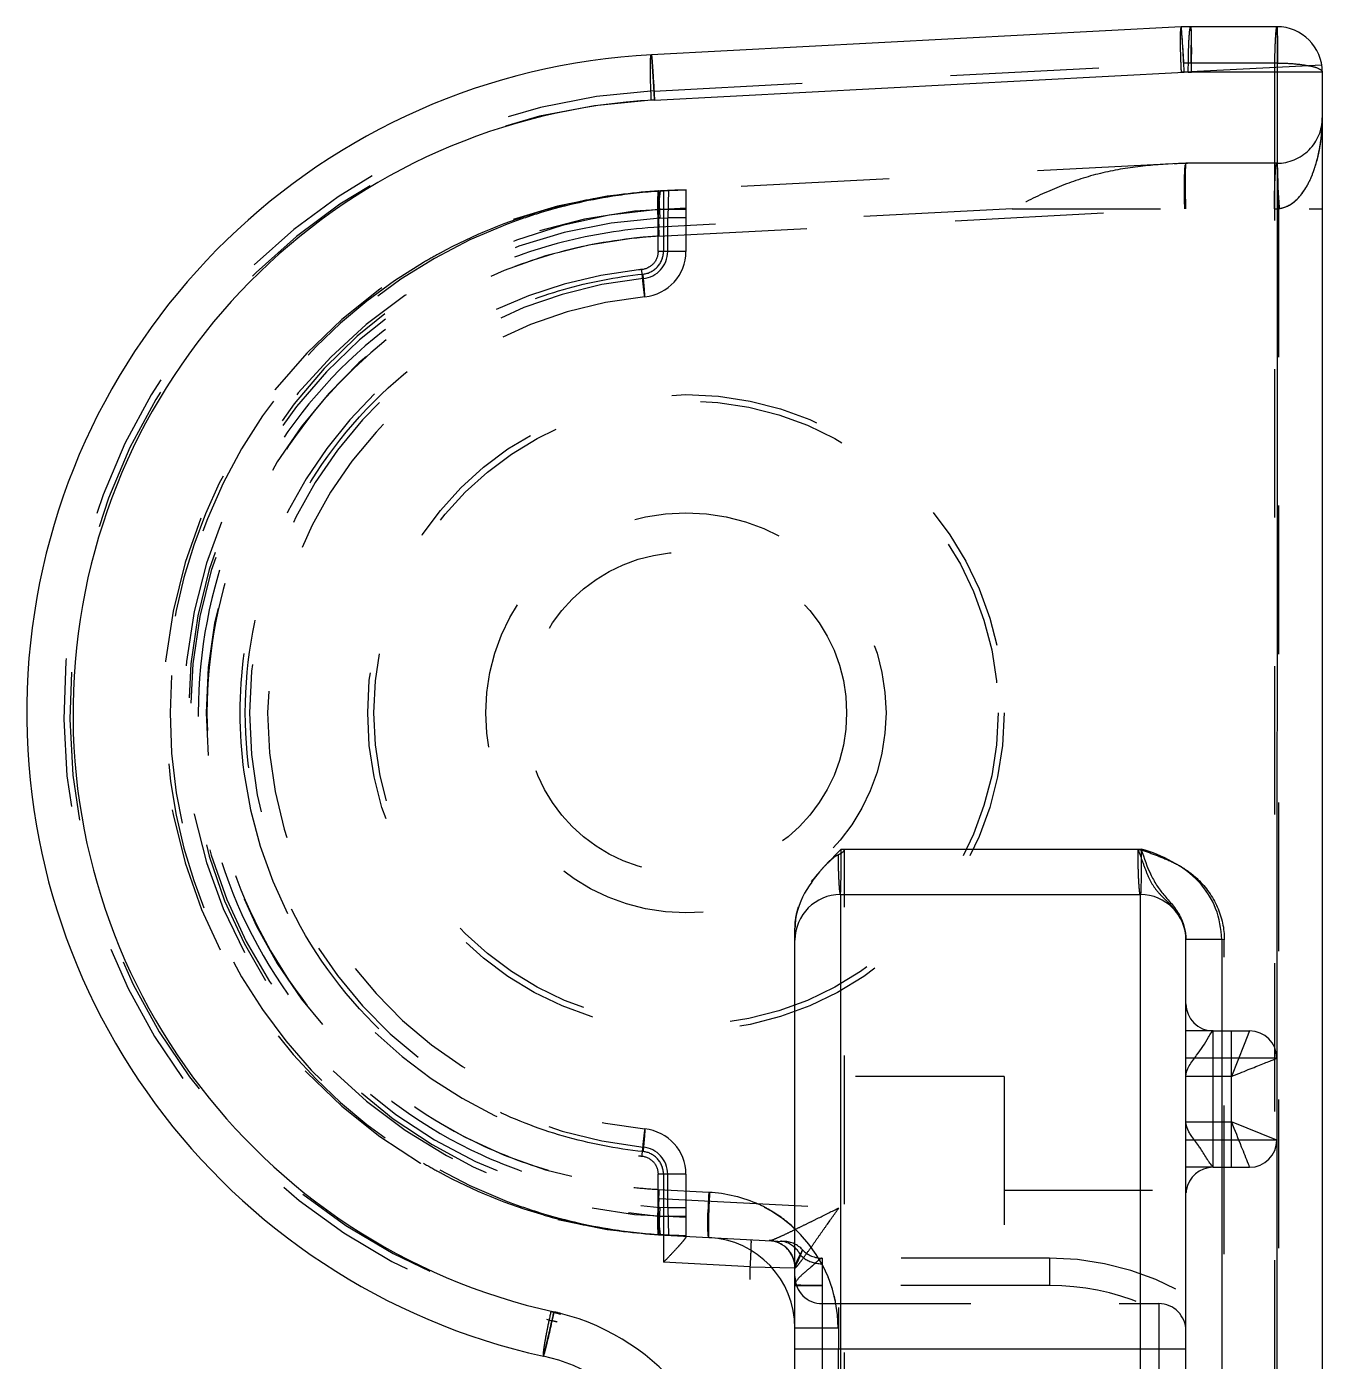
# Model space of a CAD drawing. Header units: millimetres. Extents: x 564 to 2602, y -1989 to 1042.
# Drawn here: x 924.26 to 938.51, y 131.61 to 146.3 of the extents above; entities that cross this region are included whole.
import ezdxf

# ---------------------------------------------------------------- set-up
doc = ezdxf.new("R2010")
doc.units = ezdxf.units.MM
doc.header["$LTSCALE"] = 16.335
doc.linetypes.add('HIDDEN', pattern=[0.2, 0.1, -0.1])
doc.layers.get('0').update_dxf_attribs({"linetype": 'CONTINUOUS'})
doc.layers.add('DEFAULT_2', color=8, linetype='HIDDEN')

msp = doc.modelspace()

# ---------------------------------------------------------------- linework, layer by layer
at = {"color": 7, "linetype": 'Continuous'}
for p, q in [((936.953, 146.293), (931.126, 145.988)), ((938.006, 146.296), (937.058, 146.296)), ((931.162, 145.489), (936.988, 145.794)), ((938.506, 145.796), (937.067, 145.796)), ((938.006, 124.548), (938.014, 145.796)), ((938.506, 145.796), (938.506, 125.989)), ((933.214, 137.248), (936.514, 137.248)), ((933.206, 136.748), (933.206, 127.307)), ((933.206, 136.748), (936.506, 136.748)), ((936.506, 127.422), (936.506, 136.748)), ((937.399, 136.255), (937.006, 136.255)), ((937.399, 136.255), (937.399, 135.248)), ((932.706, 126.79), (932.706, 136.248)), ((937.006, 126.748), (937.006, 136.248)), ((937.306, 135.248), (937.706, 135.248)), ((937.506, 133.748), (937.506, 135.248)), ((937.706, 135.248), (937.647, 135.1)), ((937.647, 135.1), (937.506, 134.748)), ((937.506, 134.748), (937.006, 134.748)), ((937.006, 134.248), (937.506, 134.248)), ((938.006, 134.048), (937.506, 134.248)), ((937.306, 133.748), (937.706, 133.748)), ((937.399, 133.748), (937.399, 131.158)), ((937.006, 131.748), (932.706, 131.748))]:
    msp.add_line(p, q, dxfattribs=at)
for centre, radius, start, end in [((937.058, 144.296), 2, 90, 93), ((938.006, 145.796), 0.5, 0, 90), ((931.506, 138.748), 7.25, 92.9988, 257.5142), ((910.865, 145.801), 26.202, 359.9899, 0.4207), ((937.067, 144.295), 1.501, 90.0008, 92.9992), ((931.515, 138.748), 6.75, 92.9915, 257.5116), ((934.157, 135.983), 1.557, 141.0667, 144.5037), ((933.206, 136.248), 0.5, 90, 180), ((936.506, 136.248), 0.5, 0, 90), ((937.306, 135.548), 0.3, 180, 270), ((937.706, 134.948), 0.3, 0, 90), ((937.706, 134.048), 0.3, 270, 0), ((937.306, 133.448), 0.3, 90, 171.2053), ((929.525, 129.76), 2.456, 75.7655, 77.5304), ((929.514, 129.717), 2.5, 0.0058, 75.776), ((929.506, 129.717), 2, 0, 77.5092)]:
    msp.add_arc(centre, radius, start, end, dxfattribs=at)
for points, knots in [([(936.988, 145.794), (936.985, 145.853), (936.979, 145.964), (936.97, 146.112), (936.961, 146.218), (936.958, 146.273), (936.955, 146.29)], [0, 0, 0, 0, 0.358118, 0.669476, 0.893186, 1, 1, 1, 1]), ([(937.058, 146.296), (937.06, 146.296), (937.058, 146.285), (937.062, 146.273), (937.062, 146.245), (937.063, 146.211), (937.064, 146.166), (937.065, 146.093), (937.066, 146.034), (937.066, 145.993)], [0, 0, 0, 0, 0.018042, 0.070218, 0.155793, 0.2731, 0.419392, 0.59176, 1, 1, 1, 1]), ([(938.014, 145.796), (938.014, 145.86), (938.014, 145.952), (938.013, 146.07), (938.012, 146.145), (938.011, 146.206), (938.01, 146.248), (938.008, 146.273), (938.008, 146.285), (938.006, 146.291), (938.007, 146.296), (938.006, 146.296)], [0, 0, 0, 0, 0.38246, 0.555321, 0.706715, 0.830952, 0.923437, 0.956488, 0.980349, 0.994864, 1, 1, 1, 1]), ([(931.126, 145.988), (931.127, 145.988), (931.127, 145.983), (931.129, 145.977), (931.13, 145.965), (931.133, 145.94), (931.136, 145.898), (931.14, 145.837), (931.145, 145.763), (931.153, 145.645), (931.158, 145.552), (931.161, 145.489)], [0, 0, 0, 0, 0.005134, 0.019645, 0.043501, 0.076545, 0.168984, 0.293182, 0.444572, 0.617484, 1, 1, 1, 1]), ([(933.206, 136.748), (933.207, 136.748), (933.206, 136.753), (933.208, 136.759), (933.208, 136.772), (933.21, 136.796), (933.211, 136.838), (933.212, 136.899), (933.213, 136.974), (933.214, 137.091), (933.214, 137.184), (933.214, 137.248)], [0, 0, 0, 0, 0.005302, 0.020197, 0.044455, 0.077718, 0.169775, 0.293369, 0.444814, 0.617753, 1, 1, 1, 1]), ([(936.514, 137.248), (936.514, 137.184), (936.514, 137.091), (936.513, 136.974), (936.512, 136.899), (936.511, 136.838), (936.51, 136.796), (936.508, 136.772), (936.508, 136.759), (936.506, 136.753), (936.507, 136.748), (936.506, 136.748)], [0, 0, 0, 0, 0.382424, 0.555428, 0.706887, 0.83043, 0.922401, 0.95562, 0.97984, 0.994708, 1, 1, 1, 1]), ([(937.147, 136.888), (937.064, 136.978), (936.862, 137.123), (936.633, 137.217), (936.514, 137.248)], [0, 0, 0, 0, 0.500021, 1, 1, 1, 1]), ([(936.514, 137.248), (936.544, 137.15), (936.594, 137.008), (936.688, 136.838), (936.744, 136.767), (936.773, 136.733)], [0, 0, 0, 0, 0.530906, 0.769084, 1, 1, 1, 1]), ([(937.399, 136.255), (937.395, 136.37), (937.355, 136.603), (937.226, 136.804), (937.147, 136.888)], [0, 0, 0, 0, 0.500194, 1, 1, 1, 1]), ([(936.773, 136.733), (936.805, 136.695), (936.874, 136.621), (936.93, 136.534), (936.952, 136.487)], [0, 0, 0, 0, 0.484277, 1, 1, 1, 1]), ([(937.255, 135.18), (937.265, 135.197), (937.278, 135.219), (937.297, 135.248), (937.306, 135.248)], [0, 0, 0, 0, 0.688061, 1, 1, 1, 1]), ([(937.006, 134.748), (937.006, 134.788), (937.041, 134.874), (937.145, 135.005), (937.215, 135.111), (937.255, 135.18)], [0, 0, 0, 0, 0.241853, 0.524809, 1, 1, 1, 1]), ([(937.506, 134.748), (937.567, 134.773), (937.658, 134.809), (937.773, 134.855), (937.848, 134.885), (937.904, 134.907), (937.941, 134.922), (937.964, 134.931), (937.981, 134.937), (937.994, 134.944), (938, 134.945), (938.006, 134.949), (938.006, 134.948)], [0, 0, 0, 0, 0.370613, 0.541221, 0.693473, 0.821291, 0.87411, 0.918503, 0.953725, 0.97929, 0.994834, 1, 1, 1, 1]), ([(937.063, 134.099), (937.054, 134.112), (937.027, 134.158), (937.006, 134.21), (937.006, 134.248)], [0, 0, 0, 0, 0.288348, 1, 1, 1, 1]), ([(937.506, 134.248), (937.543, 134.157), (937.602, 134.003), (937.666, 133.85), (937.69, 133.787)], [0, 0, 0, 0, 0.591632, 1, 1, 1, 1]), ([(937.169, 133.951), (937.161, 133.964), (937.125, 134.014), (937.087, 134.062), (937.063, 134.099)], [0, 0, 0, 0, 0.255873, 1, 1, 1, 1]), ([(937.262, 133.804), (937.255, 133.814), (937.224, 133.863), (937.195, 133.914), (937.169, 133.951)], [0, 0, 0, 0, 0.219236, 1, 1, 1, 1]), ([(937.306, 133.748), (937.307, 133.748), (937.298, 133.757), (937.294, 133.764), (937.277, 133.783), (937.267, 133.796), (937.262, 133.804)], [0, 0, 0, 0, 0.065852, 0.272742, 0.593204, 1, 1, 1, 1]), ([(937.69, 133.787), (937.692, 133.781), (937.696, 133.772), (937.7, 133.759), (937.704, 133.753), (937.705, 133.748), (937.706, 133.748)], [0, 0, 0, 0, 0.428276, 0.739125, 0.930173, 1, 1, 1, 1]), ([(930.055, 132.158), (930.042, 132.097), (930.021, 132.007), (929.995, 131.892), (929.977, 131.816), (929.962, 131.755), (929.952, 131.714), (929.945, 131.691), (929.942, 131.679), (929.94, 131.674), (929.939, 131.669), (929.938, 131.669)], [0, 0, 0, 0, 0.370469, 0.549409, 0.707337, 0.833565, 0.925096, 0.957518, 0.98087, 0.995036, 1, 1, 1, 1])]:
    msp.add_open_spline(points, degree=3, knots=knots, dxfattribs=at)
for points in [[(933.214, 137.248), (933.122, 137.155), (933.028, 137.063), (932.946, 136.961)], [(932.89, 136.886), (932.815, 136.781), (932.753, 136.662), (932.724, 136.537)], [(932.724, 136.537), (932.712, 136.484), (932.706, 136.43), (932.706, 136.377)], [(936.952, 136.487), (936.986, 136.415), (937.006, 136.334), (937.006, 136.255)]]:
    msp.add_open_spline(points, degree=3, dxfattribs=at)
at = {"layer": 'DEFAULT_2', "color": 8, "linetype": 'HIDDEN'}
for p, q in [((931.155, 145.588), (936.981, 145.894)), ((938.5, 145.873), (936.988, 145.794)), ((937.032, 145.796), (937.067, 145.796)), ((938.014, 145.896), (937.065, 145.896)), ((937.98, 145.796), (937.98, 126.279)), ((938.014, 145.796), (938.014, 145.896)), ((931.162, 145.489), (931.126, 145.489)), ((937.006, 144.794), (931.205, 144.49)), ((938.006, 144.794), (937.006, 144.794)), ((931.205, 144.49), (931.22, 144.19)), ((931.26, 144.493), (931.26, 143.823)), ((931.316, 144.496), (931.306, 144.195)), ((931.506, 144.506), (931.506, 143.823)), ((931.506, 144.285), (931.2, 144.285)), ((931.2, 143.823), (931.2, 144.283)), ((931.205, 143.991), (937.001, 144.294)), ((935.094, 144.294), (931.215, 144.091)), ((931.221, 144.19), (931.306, 144.195)), ((931.306, 143.823), (931.306, 144.195)), ((931.506, 144.195), (931.306, 144.195)), ((935.094, 144.294), (938.506, 144.294)), ((938.023, 144.294), (938.023, 125.979)), ((931.506, 143.823), (931.2, 143.823)), ((931.055, 143.326), (931.035, 143.525)), ((933.25, 126.809), (933.25, 137.248)), ((932.888, 136.888), (932.904, 136.91)), ((932.706, 136.248), (932.706, 136.38)), ((937.427, 136.249), (937.399, 136.255)), ((937.427, 126.26), (937.427, 136.249)), ((937.306, 135.248), (937.006, 135.248)), ((937.306, 133.748), (937.306, 135.248)), ((937.399, 135.248), (937.399, 133.748)), ((938.006, 134.948), (937.006, 134.948)), ((935.006, 134.748), (932.706, 134.748)), ((935.006, 134.748), (935.006, 128.748)), ((931.055, 134.17), (931.035, 133.971)), ((938.006, 134.048), (937.006, 134.048)), ((931.2, 133.211), (931.2, 133.672)), ((931.506, 133.672), (931.2, 133.672)), ((931.26, 133.672), (931.26, 132.703)), ((931.306, 133.301), (931.306, 133.672)), ((931.506, 133.672), (931.506, 132.99)), ((937.306, 133.748), (937.006, 133.748)), ((931.205, 133.505), (931.758, 133.476)), ((935.006, 133.498), (937.006, 133.498)), ((931.215, 133.405), (933.188, 133.302)), ((931.2, 133.211), (931.506, 133.211)), ((931.22, 133.305), (931.205, 133.006)), ((931.306, 133.301), (931.221, 133.305)), ((931.306, 133.301), (931.316, 133)), ((931.506, 133.301), (931.306, 133.301)), ((933.18, 127.307), (933.188, 133.302)), ((931.205, 133.006), (932.587, 132.933)), ((933.006, 132.748), (933.006, 127.307)), ((935.506, 132.748), (933.006, 132.748)), ((935.506, 132.748), (935.506, 132.448)), ((932.214, 132.653), (931.26, 132.703)), ((932.21, 129.248), (932.214, 132.653)), ((932.214, 132.653), (932.706, 132.642)), ((932.708, 132.642), (932.706, 132.642)), ((932.726, 132.694), (932.734, 132.709)), ((935.505, 132.448), (932.706, 132.448)), ((933.006, 132.248), (936.706, 132.248)), ((936.706, 132.248), (936.706, 131.058)), ((933.18, 131.978), (932.706, 131.978))]:
    msp.add_line(p, q, dxfattribs=at)
for radius in [3.5, 3.433, 2.201, 1.768]:
    msp.add_circle((931.506, 138.748), radius, dxfattribs=at)
for centre, radius, start, end in [((917.185, 145.903), 19.88, 359.9794, 0.5457), ((937.032, 144.295), 1.501, 90.0008, 92.9992), ((937.065, 144.296), 1.6, 89.9986, 92.9988), ((931.513, 138.748), 6.85, 92.9919, 257.5117), ((931.479, 138.748), 6.75, 92.9991, 257.514), ((938.006, 145.294), 0.5, 269.9999, 0), ((936.476, 145.293), 2.029, 355.4548, 0.0338), ((937.137, 139.794), 5, 90.0002, 93), ((931.506, 138.748), 5.75, 93, 267.0029), ((931.542, 138.72), 5.778, 93.3162, 101.011), ((931.581, 138.759), 5.739, 93.5663, 98.8196), ((931.538, 138.764), 5.733, 92.1973, 93.309), ((931.585, 138.598), 5.9, 92.5348, 93.5052), ((931.538, 138.784), 5.714, 91.2314, 92.1972), ((931.581, 138.732), 5.766, 90.763, 92.5498), ((931.537, 138.799), 5.699, 90.7275, 91.2312), ((931.537, 138.809), 5.688, 90.3186, 90.7275), ((931.586, 138.725), 5.773, 98.8148, 107.3692), ((931.534, 138.756), 5.742, 101.0085, 106.0914), ((948.066, 142.566), 16.953, 173.8254, 174.1809), ((931.534, 138.748), 5.55, 90.3021, 269.7072), ((931.585, 138.748), 5.55, 93.9724, 266.0283), ((931.506, 138.748), 5.45, 92.9992, 267.0008), ((931.543, 138.736), 5.763, 106.119, 118.3999), ((931.573, 138.771), 5.725, 107.3827, 110.7907), ((937.98, 145.293), 1, 269.9993, 273.0007), ((931.582, 138.748), 5.75, 110.7938, 249.2062), ((931.479, 138.748), 5.25, 95.9771, 264.0226), ((931.48, 138.778), 5.22, 93.0196, 96.0158), ((931.529, 138.765), 5.73, 118.4136, 120.5031), ((931.006, 143.823), 0.3, 275.5794, 0.0034), ((931.006, 143.823), 0.5, 275.6263, 0), ((931.539, 138.748), 5.75, 120.4995, 239.5004), ((931.5, 138.748), 4.9, 96.0306, 172.3543), ((931.498, 138.78), 4.868, 95.6436, 96.0463), ((931.506, 138.748), 4.8, 95.6292, 264.3708), ((931.506, 138.748), 4.6, 95.6263, 264.3738), ((931.523, 138.748), 4.922, 172.3861, 187.6163), ((931.5, 138.747), 4.899, 187.6475, 263.9706), ((931.006, 133.672), 0.5, 359.9969, 84.3737), ((931.006, 133.672), 0.3, 359.9966, 84.4207), ((931.529, 138.73), 5.73, 239.4969, 241.5864), ((931.495, 138.7), 4.852, 263.97, 264.3692), ((931.543, 138.76), 5.763, 241.6001, 253.881), ((931.479, 138.718), 5.22, 263.991, 266.9878), ((940.71, 133.01), 8.964, 177.0219, 178.2413), ((931.682, 131.977), 1.498, 0.0466, 87.0077), ((937.306, 133.448), 0.3, 171.2053, 175.3934), ((931.573, 138.725), 5.725, 249.2093, 252.6173), ((931.686, 131.99), 1.487, 59.1792, 65.329), ((931.586, 138.77), 5.773, 252.6308, 261.1849), ((931.534, 138.74), 5.742, 253.9086, 258.9914), ((931.677, 131.976), 1.503, 46.3926, 59.1792), ((931.542, 138.776), 5.778, 258.9888, 266.6839), ((931.581, 138.736), 5.739, 261.1802, 266.4337), ((931.538, 138.731), 5.733, 266.691, 267.8027), ((931.584, 138.883), 5.885, 266.4939, 269.1345), ((931.538, 138.712), 5.714, 267.8028, 268.7686), ((931.537, 138.697), 5.699, 268.7688, 269.2725), ((931.537, 138.686), 5.688, 269.2725, 269.6816), ((931.706, 131.978), 1, 0.0007, 87), ((932.406, 132.642), 0.3, 359.9994, 87), ((932.572, 132.634), 0.3, 43.6514, 87), ((932.218, 133.006), 0.593, 341.2065, 342.4465), ((933.006, 133.048), 0.3, 223.6516, 270.0001), ((935.506, 129.748), 3, 0, 90), ((933.006, 132.548), 0.3, 180.0087, 270), ((932.932, 157.496), 25.049, 269.8257, 270.1689), ((931.671, 131.976), 1.509, 11.4691, 21.8017), ((935.506, 129.748), 2.7, 359.9933, 90.0067), ((929.479, 129.717), 2.5, 0.0123, 77.5122), ((929.514, 129.716), 2.5, 75.776, 77.5062), ((936.706, 131.948), 0.3, 0, 90), ((929.415, 129.435), 2.697, 75.5027, 76.7843)]:
    msp.add_arc(centre, radius, start, end, dxfattribs=at)
for points, knots in [([(936.953, 146.293), (936.95, 146.293), (936.948, 146.274), (936.944, 146.251), (936.943, 146.203), (936.942, 146.142), (936.943, 146.067), (936.946, 145.95), (936.95, 145.858), (936.953, 145.794)], [0, 0, 0, 0, 0.021684, 0.079067, 0.171482, 0.29537, 0.446272, 0.618604, 1, 1, 1, 1]), ([(936.981, 145.894), (936.979, 145.942), (936.974, 146.032), (936.967, 146.151), (936.959, 146.235), (936.957, 146.278), (936.954, 146.292)], [0, 0, 0, 0, 0.361782, 0.676164, 0.898422, 1, 1, 1, 1]), ([(937.032, 145.796), (937.032, 145.86), (937.033, 145.952), (937.036, 146.07), (937.039, 146.145), (937.043, 146.206), (937.047, 146.254), (937.052, 146.277), (937.054, 146.296), (937.058, 146.296)], [0, 0, 0, 0, 0.380994, 0.553218, 0.704151, 0.828198, 0.920788, 0.97827, 1, 1, 1, 1]), ([(937.058, 146.296), (937.059, 146.296), (937.058, 146.289), (937.061, 146.281), (937.061, 146.262), (937.062, 146.24), (937.062, 146.21), (937.063, 146.16), (937.064, 146.121), (937.064, 146.093)], [0, 0, 0, 0, 0.017983, 0.069552, 0.153697, 0.26915, 0.414372, 0.586636, 1, 1, 1, 1]), ([(938.006, 146.296), (938.002, 146.296), (937.999, 146.277), (937.994, 146.254), (937.991, 146.206), (937.987, 146.145), (937.984, 146.07), (937.98, 145.953), (937.98, 145.86), (937.98, 145.796)], [0, 0, 0, 0, 0.021707, 0.079153, 0.171689, 0.29569, 0.446649, 0.618933, 1, 1, 1, 1]), ([(938.006, 146.296), (938.006, 146.296), (938.006, 146.292), (938.008, 146.287), (938.008, 146.277), (938.009, 146.258), (938.01, 146.224), (938.012, 146.175), (938.013, 146.115), (938.014, 146.021), (938.014, 145.947), (938.014, 145.896)], [0, 0, 0, 0, 0.005264, 0.019904, 0.043848, 0.07686, 0.169054, 0.293309, 0.444733, 0.618105, 1, 1, 1, 1]), ([(931.126, 145.489), (931.123, 145.55), (931.119, 145.641), (931.116, 145.759), (931.115, 145.836), (931.116, 145.898), (931.117, 145.946), (931.121, 145.969), (931.123, 145.988), (931.126, 145.988)], [0, 0, 0, 0, 0.369051, 0.547238, 0.70462, 0.830679, 0.922443, 0.978918, 1, 1, 1, 1]), ([(931.161, 145.489), (931.158, 145.552), (931.153, 145.645), (931.145, 145.763), (931.14, 145.837), (931.136, 145.898), (931.133, 145.94), (931.13, 145.965), (931.129, 145.977), (931.127, 145.983), (931.127, 145.988), (931.126, 145.988)], [0, 0, 0, 0, 0.382316, 0.555117, 0.7065, 0.8308, 0.92336, 0.956432, 0.98032, 0.994856, 1, 1, 1, 1]), ([(931.126, 145.988), (931.127, 145.988), (931.127, 145.984), (931.128, 145.979), (931.129, 145.969), (931.131, 145.95), (931.134, 145.916), (931.138, 145.867), (931.142, 145.808), (931.147, 145.713), (931.151, 145.639), (931.154, 145.588)], [0, 0, 0, 0, 0.005196, 0.019848, 0.043828, 0.076882, 0.169134, 0.29346, 0.444915, 0.618218, 1, 1, 1, 1]), ([(938.014, 145.896), (938.078, 145.896), (938.194, 145.891), (938.351, 145.87), (938.448, 145.848), (938.506, 145.814), (938.506, 145.796)], [0, 0, 0, 0, 0.371722, 0.68554, 0.89782, 1, 1, 1, 1]), ([(938.023, 144.294), (938.076, 144.301), (938.178, 144.339), (938.284, 144.454), (938.362, 144.583), (938.436, 144.765), (938.492, 145.003), (938.506, 145.197), (938.506, 145.294)], [0, 0, 0, 0, 0.133417, 0.261948, 0.387253, 0.511022, 0.756071, 1, 1, 1, 1]), ([(936.81, 144.784), (936.662, 144.776), (936.365, 144.75), (935.926, 144.656), (935.502, 144.498), (935.231, 144.363), (935.094, 144.294)], [0, 0, 0, 0, 0.247942, 0.495037, 0.745293, 1, 1, 1, 1]), ([(936.993, 144.294), (936.99, 144.394), (936.988, 144.531), (936.992, 144.691), (936.995, 144.751), (936.999, 144.774)], [0, 0, 0, 0, 0.624631, 0.855997, 1, 1, 1, 1]), ([(937.004, 144.792), (937.002, 144.787), (937.001, 144.77), (936.999, 144.738), (936.998, 144.69), (936.997, 144.601), (936.998, 144.467), (937, 144.354), (937.001, 144.294)], [0, 0, 0, 0, 0.033341, 0.099571, 0.19657, 0.321271, 0.636219, 1, 1, 1, 1]), ([(937.98, 144.294), (937.98, 144.356), (937.98, 144.447), (937.984, 144.565), (937.987, 144.642), (937.991, 144.704), (937.994, 144.753), (938, 144.775), (938.002, 144.794), (938.006, 144.794)], [0, 0, 0, 0, 0.368519, 0.54661, 0.704, 0.830147, 0.922055, 0.978718, 1, 1, 1, 1]), ([(938.006, 144.794), (938.005, 144.794), (938.006, 144.789), (938.007, 144.784), (938.009, 144.771), (938.01, 144.755), (938.012, 144.734), (938.013, 144.698), (938.013, 144.644), (938.015, 144.569), (938.019, 144.484), (938.026, 144.391), (938.03, 144.328), (938.032, 144.295)], [0, 0, 0, 0, 0.004796, 0.019301, 0.043268, 0.076347, 0.118261, 0.168614, 0.292645, 0.44401, 0.616967, 0.805071, 1, 1, 1, 1]), ([(938.006, 144.794), (938.007, 144.794), (938.007, 144.789), (938.008, 144.783), (938.008, 144.771), (938.009, 144.746), (938.01, 144.704), (938.011, 144.643), (938.012, 144.568), (938.016, 144.45), (938.02, 144.358), (938.023, 144.294)], [0, 0, 0, 0, 0.005163, 0.019654, 0.043479, 0.076489, 0.168907, 0.293105, 0.444491, 0.617374, 1, 1, 1, 1]), ([(938.023, 144.294), (938.023, 144.358), (938.023, 144.45), (938.02, 144.568), (938.018, 144.643), (938.016, 144.704), (938.013, 144.746), (938.011, 144.77), (938.009, 144.783), (938.008, 144.789), (938.007, 144.794), (938.006, 144.794)], [0, 0, 0, 0, 0.381792, 0.55452, 0.705772, 0.829206, 0.921189, 0.954476, 0.978828, 0.993955, 1, 1, 1, 1]), ([(938.334, 144.538), (938.347, 144.562), (938.399, 144.663), (938.434, 144.771), (938.455, 144.853)], [0, 0, 0, 0, 0.247194, 1, 1, 1, 1]), ([(931.205, 144.49), (931.202, 144.49), (931.2, 144.473), (931.198, 144.465), (931.197, 144.456)], [0, 0, 0, 0, 0.273715, 1, 1, 1, 1]), ([(931.213, 143.991), (931.21, 144.054), (931.206, 144.147), (931.202, 144.264), (931.2, 144.339), (931.199, 144.4), (931.2, 144.442), (931.201, 144.467), (931.202, 144.479), (931.203, 144.485), (931.204, 144.49), (931.205, 144.49)], [0, 0, 0, 0, 0.38189, 0.554424, 0.70556, 0.829679, 0.922175, 0.955287, 0.979291, 0.994084, 1, 1, 1, 1]), ([(931.212, 144.09), (931.209, 144.141), (931.206, 144.215), (931.202, 144.309), (931.201, 144.369), (931.201, 144.417), (931.2, 144.456), (931.203, 144.474), (931.202, 144.49), (931.205, 144.49)], [0, 0, 0, 0, 0.381711, 0.554997, 0.706245, 0.83032, 0.922452, 0.979507, 1, 1, 1, 1]), ([(931.224, 144.487), (931.224, 144.487), (931.223, 144.483), (931.221, 144.476), (931.22, 144.466), (931.22, 144.46)], [0, 0, 0, 0, 0.072239, 0.266473, 1, 1, 1, 1]), ([(938.032, 144.295), (938.063, 144.299), (938.192, 144.34), (938.283, 144.451), (938.334, 144.538)], [0, 0, 0, 0, 0.239095, 1, 1, 1, 1]), ([(931.197, 144.456), (931.197, 144.45), (931.194, 144.414), (931.194, 144.378), (931.194, 144.349)], [0, 0, 0, 0, 0.187573, 1, 1, 1, 1]), ([(931.194, 144.349), (931.194, 144.322), (931.195, 144.203), (931.2, 144.084), (931.205, 143.991)], [0, 0, 0, 0, 0.221463, 1, 1, 1, 1]), ([(931.22, 144.46), (931.219, 144.455), (931.216, 144.432), (931.213, 144.408), (931.211, 144.389)], [0, 0, 0, 0, 0.198856, 1, 1, 1, 1]), ([(931.215, 144.091), (930.877, 144.071), (930.204, 143.972), (928.923, 143.528), (927.517, 142.521), (926.403, 140.78), (926.012, 138.748), (926.403, 136.716), (927.517, 134.975), (928.923, 133.967), (930.204, 133.523), (930.877, 133.425), (931.215, 133.405)], [0, 0, 0, 0, 0.062671, 0.125387, 0.250237, 0.375108, 0.5, 0.624892, 0.749763, 0.874613, 0.937329, 1, 1, 1, 1]), ([(931.216, 143.991), (930.885, 143.972), (930.224, 143.875), (928.967, 143.439), (927.588, 142.451), (926.494, 140.742), (926.111, 138.748), (926.494, 136.754), (927.588, 135.045), (928.967, 134.057), (930.224, 133.621), (930.885, 133.524), (931.216, 133.505)], [0, 0, 0, 0, 0.062671, 0.125387, 0.250237, 0.375108, 0.5, 0.624892, 0.749763, 0.874613, 0.937329, 1, 1, 1, 1]), ([(931.2, 143.823), (931.2, 143.775), (931.163, 143.675), (931.067, 143.629), (931.019, 143.624)], [0, 0, 0, 0, 0.499646, 1, 1, 1, 1]), ([(931.034, 143.574), (931.094, 143.58), (931.213, 143.639), (931.26, 143.763), (931.26, 143.823)], [0, 0, 0, 0, 0.500027, 1, 1, 1, 1]), ([(931.055, 143.326), (931.054, 143.326), (931.054, 143.329), (931.053, 143.333), (931.052, 143.341), (931.049, 143.356), (931.046, 143.381), (931.042, 143.415), (931.037, 143.457), (931.03, 143.527), (931.024, 143.584), (931.02, 143.624)], [0, 0, 0, 0, 0.006164, 0.022828, 0.049514, 0.085555, 0.179496, 0.29412, 0.430703, 0.596852, 1, 1, 1, 1]), ([(931.034, 133.921), (930.738, 133.952), (930.151, 134.065), (929.041, 134.498), (927.834, 135.417), (926.882, 136.963), (926.549, 138.748), (926.882, 140.533), (927.834, 142.079), (929.041, 142.998), (930.151, 143.431), (930.738, 143.544), (931.034, 143.574)], [0, 0, 0, 0, 0.062672, 0.125389, 0.250256, 0.375125, 0.5, 0.624875, 0.749744, 0.874611, 0.937328, 1, 1, 1, 1]), ([(931.055, 143.326), (931.056, 143.326), (931.053, 143.335), (931.055, 143.346), (931.052, 143.371), (931.051, 143.401), (931.047, 143.44), (931.042, 143.498), (931.038, 143.544), (931.035, 143.574)], [0, 0, 0, 0, 0.019143, 0.075089, 0.166798, 0.29312, 0.450995, 0.629785, 1, 1, 1, 1]), ([(932.983, 137.007), (933.013, 137.041), (933.059, 137.09), (933.124, 137.15), (933.159, 137.179), (933.18, 137.187)], [0, 0, 0, 0, 0.50022, 0.750343, 1, 1, 1, 1]), ([(933.18, 137.187), (933.194, 137.194), (933.222, 137.206), (933.25, 137.232), (933.25, 137.248)], [0, 0, 0, 0, 0.504094, 1, 1, 1, 1]), ([(933.18, 137.187), (933.18, 137.13), (933.181, 137.047), (933.185, 136.942), (933.188, 136.877), (933.192, 136.825), (933.195, 136.783), (933.2, 136.763), (933.203, 136.748), (933.206, 136.748)], [0, 0, 0, 0, 0.389943, 0.562748, 0.711983, 0.833419, 0.923125, 0.978673, 1, 1, 1, 1]), ([(936.479, 137.248), (936.497, 137.199), (936.53, 137.104), (936.58, 136.968), (936.639, 136.847), (936.721, 136.747), (936.82, 136.656), (936.918, 136.547), (936.989, 136.408), (937.006, 136.302), (937.006, 136.249)], [0, 0, 0, 0, 0.13592, 0.26325, 0.377132, 0.48384, 0.597919, 0.727212, 0.862839, 1, 1, 1, 1]), ([(936.506, 136.748), (936.502, 136.748), (936.499, 136.766), (936.495, 136.79), (936.491, 136.838), (936.487, 136.898), (936.484, 136.973), (936.48, 137.091), (936.479, 137.184), (936.479, 137.248)], [0, 0, 0, 0, 0.021755, 0.078877, 0.171202, 0.29504, 0.445886, 0.61821, 1, 1, 1, 1]), ([(936.48, 137.248), (936.54, 137.233), (936.656, 137.19), (936.829, 137.123), (936.995, 137.036), (937.19, 136.882), (937.372, 136.623), (937.43, 136.373), (937.427, 136.249)], [0, 0, 0, 0, 0.124915, 0.250064, 0.375056, 0.500799, 0.750506, 1, 1, 1, 1]), ([(931.055, 134.17), (931.054, 134.17), (931.054, 134.167), (931.053, 134.163), (931.052, 134.154), (931.049, 134.139), (931.046, 134.115), (931.042, 134.08), (931.037, 134.039), (931.03, 133.968), (931.024, 133.912), (931.02, 133.871)], [0, 0, 0, 0, 0.006164, 0.022828, 0.049514, 0.085556, 0.179496, 0.29412, 0.430704, 0.596857, 1, 1, 1, 1]), ([(931.055, 134.17), (931.056, 134.17), (931.053, 134.16), (931.055, 134.15), (931.052, 134.125), (931.051, 134.095), (931.047, 134.056), (931.042, 133.997), (931.038, 133.952), (931.035, 133.921)], [0, 0, 0, 0, 0.019145, 0.075096, 0.166811, 0.29314, 0.45102, 0.629811, 1, 1, 1, 1]), ([(931.26, 133.672), (931.26, 133.733), (931.213, 133.857), (931.094, 133.916), (931.034, 133.921)], [0, 0, 0, 0, 0.499954, 1, 1, 1, 1]), ([(931.019, 133.872), (931.067, 133.867), (931.163, 133.82), (931.2, 133.721), (931.2, 133.672)], [0, 0, 0, 0, 0.499751, 1, 1, 1, 1]), ([(931.205, 133.505), (931.2, 133.411), (931.195, 133.255), (931.192, 133.099), (931.198, 133.037)], [0, 0, 0, 0, 0.602197, 1, 1, 1, 1]), ([(931.205, 133.006), (931.204, 133.006), (931.203, 133.01), (931.202, 133.017), (931.201, 133.029), (931.2, 133.054), (931.199, 133.096), (931.2, 133.157), (931.202, 133.231), (931.206, 133.349), (931.21, 133.441), (931.213, 133.505)], [0, 0, 0, 0, 0.005907, 0.020675, 0.044648, 0.077732, 0.170109, 0.294126, 0.445269, 0.617912, 1, 1, 1, 1]), ([(931.767, 133.476), (931.764, 133.414), (931.759, 133.323), (931.755, 133.206), (931.753, 133.128), (931.753, 133.066), (931.753, 133.024), (931.754, 133), (931.755, 132.987), (931.756, 132.981), (931.757, 132.977), (931.758, 132.977)], [0, 0, 0, 0, 0.369662, 0.548169, 0.70581, 0.831995, 0.923701, 0.95628, 0.979844, 0.994318, 1, 1, 1, 1]), ([(937.009, 133.494), (937.009, 133.492), (937.007, 133.484), (937.006, 133.476), (937.006, 133.47)], [0, 0, 0, 0, 0.168117, 1, 1, 1, 1]), ([(931.205, 133.006), (931.202, 133.006), (931.203, 133.022), (931.2, 133.039), (931.201, 133.078), (931.201, 133.126), (931.202, 133.187), (931.206, 133.28), (931.209, 133.354), (931.212, 133.405)], [0, 0, 0, 0, 0.020565, 0.07776, 0.169987, 0.294185, 0.44545, 0.618532, 1, 1, 1, 1]), ([(931.2, 133.211), (931.202, 133.194), (931.208, 133.136), (931.214, 133.077), (931.22, 133.037)], [0, 0, 0, 0, 0.29829, 1, 1, 1, 1]), ([(931.747, 133.123), (931.747, 133.136), (931.748, 133.19), (931.749, 133.244), (931.75, 133.285)], [0, 0, 0, 0, 0.224837, 1, 1, 1, 1]), ([(932.425, 132.942), (932.431, 132.941), (932.447, 132.946), (932.489, 132.962), (932.557, 132.992), (932.648, 133.035), (932.749, 133.085), (932.856, 133.137), (933.002, 133.209), (933.114, 133.265), (933.188, 133.302)], [0, 0, 0, 0, 0.021917, 0.058421, 0.160237, 0.283607, 0.418231, 0.559286, 0.704217, 1, 1, 1, 1]), ([(932.708, 132.642), (932.712, 132.642), (932.721, 132.653), (932.736, 132.668), (932.758, 132.696), (932.793, 132.743), (932.843, 132.812), (932.907, 132.902), (932.974, 132.998), (933.069, 133.132), (933.14, 133.233), (933.188, 133.302)], [0, 0, 0, 0, 0.014141, 0.044158, 0.086988, 0.139281, 0.261765, 0.398597, 0.5436, 0.693388, 1, 1, 1, 1]), ([(931.198, 133.037), (931.198, 133.029), (931.2, 133.021), (931.202, 133.006), (931.205, 133.006)], [0, 0, 0, 0, 0.724726, 1, 1, 1, 1]), ([(931.22, 133.037), (931.22, 133.03), (931.221, 133.02), (931.223, 133.013), (931.224, 133.009), (931.224, 133.009)], [0, 0, 0, 0, 0.733809, 0.927947, 1, 1, 1, 1]), ([(931.75, 133.017), (931.75, 133.024), (931.748, 133.059), (931.747, 133.095), (931.747, 133.123)], [0, 0, 0, 0, 0.193262, 1, 1, 1, 1]), ([(931.506, 132.985), (931.506, 132.979), (931.496, 132.964), (931.478, 132.939), (931.451, 132.908), (931.406, 132.857), (931.341, 132.788), (931.288, 132.732), (931.26, 132.703)], [0, 0, 0, 0, 0.048147, 0.133928, 0.247198, 0.379893, 0.680237, 1, 1, 1, 1]), ([(931.758, 132.977), (931.754, 132.977), (931.753, 132.997), (931.751, 133.007), (931.75, 133.017)], [0, 0, 0, 0, 0.27087, 1, 1, 1, 1]), ([(932.214, 132.653), (932.217, 132.694), (932.22, 132.754), (932.223, 132.83), (932.225, 132.875), (932.225, 132.909), (932.227, 132.934), (932.224, 132.944), (932.226, 132.952), (932.225, 132.952)], [0, 0, 0, 0, 0.415637, 0.601258, 0.755746, 0.869701, 0.945128, 0.986898, 1, 1, 1, 1]), ([(932.541, 132.911), (932.531, 132.915), (932.494, 132.931), (932.454, 132.94), (932.425, 132.942)], [0, 0, 0, 0, 0.260525, 1, 1, 1, 1]), ([(932.708, 132.642), (932.708, 132.696), (932.677, 132.807), (932.591, 132.886), (932.541, 132.911)], [0, 0, 0, 0, 0.490643, 1, 1, 1, 1]), ([(932.767, 132.781), (932.757, 132.802), (932.706, 132.879), (932.614, 132.932), (932.545, 132.936)], [0, 0, 0, 0, 0.247598, 1, 1, 1, 1]), ([(932.706, 132.642), (932.706, 132.663), (932.721, 132.705), (932.746, 132.754), (932.766, 132.792), (932.778, 132.815), (932.788, 132.828), (932.791, 132.839), (932.789, 132.841)], [0, 0, 0, 0, 0.282214, 0.605738, 0.757134, 0.879011, 0.959568, 1, 1, 1, 1]), ([(932.767, 132.781), (932.754, 132.756), (932.739, 132.717), (932.714, 132.673), (932.706, 132.652), (932.706, 132.642)], [0, 0, 0, 0, 0.560859, 0.814538, 1, 1, 1, 1]), ([(933.006, 132.748), (932.998, 132.748), (932.98, 132.738), (932.953, 132.715), (932.916, 132.681), (932.851, 132.623), (932.77, 132.559), (932.706, 132.485), (932.706, 132.448)], [0, 0, 0, 0, 0.050575, 0.133498, 0.251544, 0.400088, 0.739444, 1, 1, 1, 1]), ([(932.734, 132.709), (932.751, 132.742), (932.769, 132.783), (932.784, 132.825), (932.786, 132.834)], [0, 0, 0, 0, 0.807234, 1, 1, 1, 1]), ([(932.767, 132.781), (932.771, 132.79), (932.776, 132.804), (932.784, 132.823), (932.785, 132.833), (932.79, 132.84), (932.789, 132.841)], [0, 0, 0, 0, 0.41571, 0.732471, 0.930584, 1, 1, 1, 1]), ([(932.767, 132.781), (932.782, 132.767), (932.849, 132.711), (932.94, 132.687), (933.006, 132.687)], [0, 0, 0, 0, 0.237911, 1, 1, 1, 1]), ([(932.784, 132.827), (932.785, 132.83), (932.787, 132.832), (932.788, 132.842), (932.789, 132.841)], [0, 0, 0, 0, 0.75309, 1, 1, 1, 1]), ([(932.706, 132.642), (932.706, 132.652), (932.715, 132.675), (932.727, 132.696), (932.734, 132.709)], [0, 0, 0, 0, 0.386422, 1, 1, 1, 1]), ([(932.706, 132.642), (932.706, 132.646), (932.709, 132.665), (932.719, 132.681), (932.726, 132.694)], [0, 0, 0, 0, 0.190646, 1, 1, 1, 1]), ([(933.006, 132.448), (932.967, 132.448), (932.912, 132.447), (932.841, 132.448), (932.796, 132.449), (932.76, 132.45), (932.731, 132.45), (932.717, 132.448), (932.706, 132.447), (932.706, 132.445)], [0, 0, 0, 0, 0.381521, 0.554722, 0.705983, 0.830049, 0.922041, 0.978993, 1, 1, 1, 1]), ([(932.706, 132.448), (932.706, 132.449), (932.716, 132.446), (932.719, 132.448), (932.724, 132.448)], [0, 0, 0, 0, 0.254583, 1, 1, 1, 1]), ([(932.724, 132.448), (932.731, 132.448), (932.775, 132.448), (932.819, 132.448), (932.856, 132.448)], [0, 0, 0, 0, 0.167318, 1, 1, 1, 1]), ([(930.02, 132.157), (930.007, 132.098), (929.988, 132.009), (929.966, 131.895), (929.952, 131.819), (929.943, 131.759), (929.936, 131.711), (929.937, 131.688), (929.935, 131.67), (929.938, 131.669)], [0, 0, 0, 0, 0.369814, 0.547977, 0.705215, 0.8311, 0.922697, 0.979034, 1, 1, 1, 1]), ([(929.938, 131.669), (929.939, 131.669), (929.94, 131.674), (929.942, 131.679), (929.945, 131.691), (929.952, 131.714), (929.962, 131.755), (929.977, 131.816), (929.995, 131.892), (930.021, 132.007), (930.042, 132.097), (930.055, 132.158)], [0, 0, 0, 0, 0.004964, 0.019127, 0.042477, 0.074896, 0.16642, 0.292641, 0.450566, 0.629507, 1, 1, 1, 1]), ([(929.938, 131.669), (929.939, 131.669), (929.94, 131.674), (929.942, 131.678), (929.945, 131.689), (929.95, 131.709), (929.958, 131.741), (929.969, 131.787), (929.982, 131.842), (930.004, 131.934), (930.02, 132.008), (930.032, 132.06)], [0, 0, 0, 0, 0.006021, 0.022461, 0.048861, 0.084366, 0.178602, 0.295339, 0.434922, 0.603501, 1, 1, 1, 1]), ([(931.911, 129.79), (931.9, 130.048), (931.805, 130.566), (931.412, 131.25), (930.826, 131.778), (930.34, 131.981), (930.09, 132.045)], [0, 0, 0, 0, 0.250041, 0.500014, 0.749981, 1, 1, 1, 1])]:
    msp.add_open_spline(points, degree=3, knots=knots, dxfattribs=at)
for points in [[(938.455, 144.853), (938.477, 144.945), (938.492, 145.038), (938.499, 145.132)], [(937.001, 144.783), (937.001, 144.786), (937.002, 144.789), (937.004, 144.792)], [(932.904, 136.91), (932.929, 136.943), (932.956, 136.976), (932.983, 137.007)], [(932.717, 136.505), (932.723, 136.541), (932.733, 136.577), (932.744, 136.612)], [(932.706, 136.38), (932.706, 136.422), (932.71, 136.464), (932.717, 136.505)], [(931.758, 133.476), (931.946, 133.466), (932.135, 133.42), (932.306, 133.341)], [(937.006, 133.454), (937.006, 133.46), (937.006, 133.466), (937.007, 133.472)]]:
    msp.add_open_spline(points, degree=3, dxfattribs=at)

doc.saveas('drawing.dxf')
